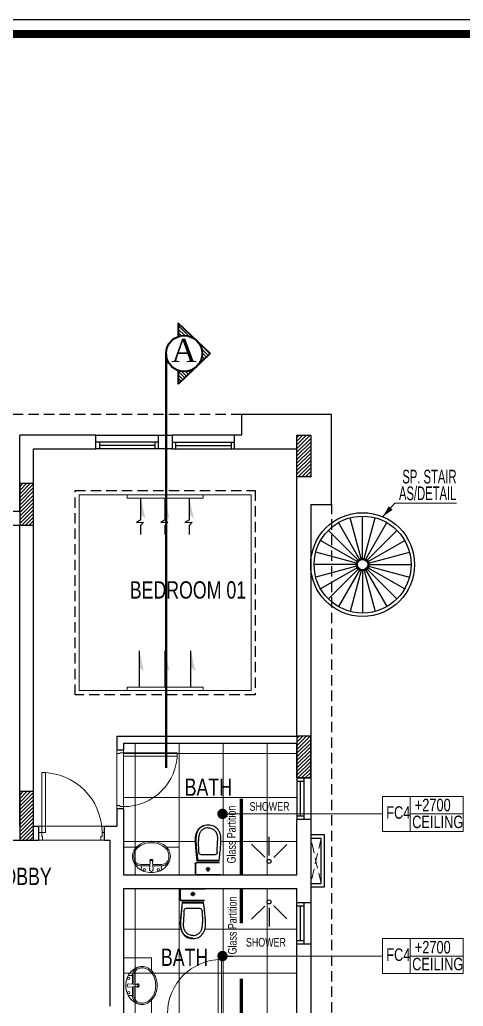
# Model space of a CAD drawing. Header units: centimetres. Extents: x 7997 to 116674, y 1017 to 13844.
# Drawn here: x 104714 to 105354, y 9347 to 10772 of the extents above; entities that cross this region are included whole.
import ezdxf

# ---------------------------------------------------------------- set-up
doc = ezdxf.new("R2010")
doc.units = ezdxf.units.CM
doc.header["$LTSCALE"] = 200
for name, pattern in [('$0$DASHED', [0.75, 0.5, -0.25]), ('A-106-Typical Floor Plan$0$HIDDEN', [0.375, 0.25, -0.125]), ('CENTER2', [1.125, 0.75, -0.125, 0.125, -0.125])]:
    doc.linetypes.add(name, pattern=pattern)
for name, color, linetype, lineweight in [('$0$HAT', 8, 'Continuous', 9), ('$1$FIXTURE', 6, 'Continuous', 13), ('$1$Layer1', 67, 'Continuous', 9), ('$1$TEXT', 6, 'Continuous', 18), ('$1$WALL', 3, 'Continuous', 25), ('$2$HAT', 8, 'Continuous', 9), ('FIXTURE', 6, 'Continuous', 13), ('HA', 251, 'Continuous', 0), ('HAT', 8, 'Continuous', 9), ('HATCH', 8, 'Continuous', 5), ('PLAN', 7, 'Continuous', 40), ('TEXT', 6, 'Continuous', 18), ('WALL', 3, 'Continuous', 25)]:
    doc.layers.add(name, color=color, linetype=linetype, lineweight=lineweight)
for name, color, linetype in [('$0$WIN', 6, 'Continuous'), ('$1$BATH-FUR', 8, 'Continuous'), ('$1$WINDOR', 6, 'Continuous'), ('$1$wipeout', 85, 'Continuous'), ('$1$Z-RUBBER', 8, 'Continuous'), ('ARCH-TEXT', 6, 'Continuous'), ('AXIS', 9, 'CENTER2'), ('COL', 1, 'Continuous'), ('DIFF', 131, 'Continuous'), ('DIM', 11, 'Continuous'), ('ELE', 6, 'Continuous'), ('ELE-COLUM', 7, 'Continuous'), ('STAIRS', 7, 'Continuous'), ('TXT', 6, 'Continuous'), ('WIN', 6, 'Continuous'), ('WINDOR', 6, 'Continuous'), ('Z-RUBBER', 8, 'Continuous')]:
    doc.layers.add(name, color=color, linetype=linetype)
doc.styles.add('$1$style8', font='swisscl.ttf', dxfattribs={"width": 0.8})
doc.styles.add('ROMAND', font='times.ttf')
doc.styles.add('style8', font='swisscl.ttf', dxfattribs={"width": 0.8})
doc.styles.add('T2', font='')
doc.styles.get('T2').set_extended_font_data('Elisia')
doc.dimstyles.new('2ND', dxfattribs={"dimtxt": 15, "dimasz": 5, "dimexe": 5, "dimexo": 5, "dimgap": 1, "dimtad": 0, "dimdec": 0, "dimlfac": 0.5, "dimdsep": 46, "dimtxsty": 'T2', "dimblk1": 'OBLIQUE', "dimblk2": 'OBLIQUE', "dimsah": 1, "dimcen": 0.09, "dimclrd": 4, "dimclre": 4, "dimclrt": 6, "dimadec": 0, "dimazin": 0, "dimtfac": 1, "dimtdec": 0, "dimtofl": 0, "dimtmove": 1, "dimatfit": 2, "dimldrblk": 'OPEN30', "dimfxl": 0, "dimtolj": 1, "dimtzin": 0, "dimlwd": 5, "dimlwe": 5, "dimarcsym": 0})
pattern_1 = [(90, (56112.254, 3489.206), (-63.5, 1e-14), []), (180, (56112.254, 3489.206), (-1e-14, -63.5), [])]
pattern_2 = [(45, (-21734.0303, -7392.24753), (-0.08838834765, 0.08838834765), [])]
pattern_3 = [(45, (-33014.8116, -54636.4848), (-2.65165043, 2.65165043), [])]

# ---------------------------------------------------------------- blocks, each defined once
blk = doc.blocks.new('_OBLIQUE')
at = {"color": 0, "linetype": 'ByBlock'}
blk.add_line((-0.5, -0.5), (0.5, 0.5), dxfattribs=at)
blk = doc.blocks.new('DOT')
at = {"color": 0, "linetype": 'ByBlock'}
blk.add_line((-0.5, 0), (-1, 0), dxfattribs=at)
at = {"color": 0, "linetype": 'ByBlock', "const_width": 0.5}
blk.add_lwpolyline([(-0.25, 0, 1), (0.25, 0, 1)], format="xyb", close=True, dxfattribs=at)
blk = doc.blocks.new('AS')
at = {"layer": 'DIFF'}
blk.add_line((0, 0), (0, 13.77), dxfattribs=at)
blk.add_solid([(-1.67, 5.96), (0, 7.57), (0, 13.77)], dxfattribs=at)
blk = doc.blocks.new('08-TITLE SHEET-selattin', base_point=(45714.8, -203081.4))
at = {"color": 0}
blk.add_lwpolyline([(51244.8, -203081.4), (45714.8, -203081.4), (45714.8, -206921.4), (51244.8, -206921.4)], close=True, dxfattribs=at)
at = {"color": 0, "linetype": 'ByBlock', "const_width": 17}
blk.add_lwpolyline([(45744.3, -206891.9), (51215.3, -206891.9), (51215.3, -203110.8), (45744.3, -203110.8)], close=True, dxfattribs=at)
at = {"layer": 'HA', "ltscale": 1.2}
blk.add_lwpolyline([(45714.8, -203081.4), (51244.8, -203081.4), (51244.8, -206921.4), (45714.8, -206921.4)], close=True, dxfattribs=at)
blk = doc.blocks.new('A$C414D25BB')
at = {"layer": 'Z-RUBBER', "ltscale": 0.05}
h = blk.add_hatch(dxfattribs=at)
h.set_pattern_fill('ANSI31', color=256, style=0)
h.set_pattern_definition(pattern_2)
h.paths.add_polyline_path([(0.114, 0.062, -5.138733), (0.115, 0.062), (0.115, 0.06), (0.116, 0.06), (0.115, 0.058), (0.116, 0.058), (0.115, 0.056), (0.113, 0.058), (0.114, 0.058), (0.113, 0.06), (0.114, 0.06)])
at = {"layer": 'FIXTURE'}
for p, q in [((0.857, 0.916), (0.857, 0.116)), ((0.907, 0.916), (0.857, 0.916)), ((0.907, 0.116), (0.907, 0.916)), ((0.107, 0.116), (0.072, 0.116)), ((0.072, 0.116), (0.072, 0.016)), ((0.122, 0.016), (0.072, 0.016)), ((0.107, 0.116), (0.107, 0.062)), ((0.119, 0.062), (0.107, 0.062)), ((0.112, 0.062), (0.122, 0.062)), ((0.122, 0.062), (0.122, 0.016)), ((0.857, 0.116), (0.907, 0.116)), ((0.907, 0.062), (0.897, 0.062)), ((0.897, 0.062), (0.897, 0.016)), ((0.897, 0.016), (0.947, 0.016)), ((0.907, 0.116), (0.947, 0.116)), ((0.907, 0.116), (0.907, 0.062)), ((0.947, 0.116), (0.947, 0.016))]:
    blk.add_line(p, q, dxfattribs=at)
blk.add_lwpolyline([(0.905, 0.062), (0.904, 0.062)], dxfattribs=at)
blk.add_arc((0.907, 0.116), 0.8, 90, 180, dxfattribs=at)
blk = doc.blocks.new('$1$A$C397E50C8')
at = {"layer": '$1$Layer1', "color": 8}
for p, q in [((0.385, 0.322), (0.375, 0.441)), ((0.415, 0.322), (0.424, 0.441)), ((0.8, 0.514), (0.8, 0.114)), ((0.38, 0.385), (0.248, 0.385)), ((0.38, 0.365), (0.248, 0.365)), ((0.42, 0.385), (0.552, 0.385)), ((0.42, 0.365), (0.552, 0.365)), ((0, 0.114), (0.187, 0.114)), ((0.616, 0.114), (0.8, 0.114))]:
    blk.add_line(p, q, dxfattribs=at)
for centre in [(0.298, 0.441), (0.502, 0.441)]:
    blk.add_circle(centre, 0.017, dxfattribs=at)
for centre, radius, start, end in [((0.386, 0.206), 0.275, 109.7015, 130.8429), ((0.2, 0.414), 0.0561, 328.5927, 32.0804), ((0.4, 0.167), 0.316, 90, 109.7015), ((0.4, 0.441), 0.0245, 0, 180), ((0.4, 0.167), 0.316, 70.2985, 90), ((0.414, 0.206), 0.275, 49.1571, 70.2985), ((0.6, 0.414), 0.0561, 147.9196, 211.4073), ((0.332, 0.247), 0.206, 154.3988, 180), ((0.282, 0.247), 0.156, 159.911, 180), ((0.265, 0.253), 0.138, 138.557, 159.911), ((0.365, 0.231), 0.242, 130.8429, 154.3988), ((0.282, 0.247), 0.136, 159.911, 180), ((0.265, 0.253), 0.118, 138.557, 159.911), ((0.255, 0.262), 0.124, 115.1324, 138.557), ((0.255, 0.262), 0.104, 115.1324, 138.557), ((0.248, 0.277), 0.108, 90, 115.1324), ((0.248, 0.277), 0.0879, 90, 115.1324), ((0.4, 0.314), 0.0245, 130.1483, 49.8517), ((0.4, 0.314), 0.017, 151.52, 28.48), ((0.4, 0.323), 0.015, 184.5957, 355.4043), ((0.552, 0.277), 0.108, 64.8676, 90), ((0.552, 0.277), 0.0879, 64.8676, 90), ((0.545, 0.262), 0.104, 41.443, 64.8676), ((0.435, 0.231), 0.242, 25.6012, 49.1571), ((0.545, 0.262), 0.124, 41.443, 64.8676), ((0.535, 0.253), 0.118, 20.089, 41.443), ((0.535, 0.253), 0.138, 20.089, 41.443), ((0.518, 0.247), 0.136, 0, 20.089), ((0.468, 0.247), 0.206, 0, 25.6012), ((0.518, 0.247), 0.156, 0, 20.089), ((0.298, 0.247), 0.172, 180, 207.7048), ((0.298, 0.247), 0.152, 180, 207.7048), ((0.39, 0.318), 0.287, 211.6966, 225.1435), ((0.347, 0.272), 0.208, 207.7048, 231.7336), ((0.453, 0.272), 0.208, 308.2664, 332.2952), ((0.453, 0.272), 0.228, 315.8627, 332.2952), ((0.502, 0.247), 0.152, 332.2952, 0), ((0.502, 0.247), 0.172, 332.2952, 0), ((0.39, 0.318), 0.287, 225.1435, 230.6034), ((0.355, 0.257), 0.218, 227.5536, 253.317), ((0.379, 0.313), 0.259, 231.7336, 251.9061), ((0.39, 0.318), 0.287, 249.6954, 271.4336), ((0.4, 0.377), 0.326, 251.9061, 270), ((0.4, 0.377), 0.346, 269.5314, 270), ((0.4, 0.377), 0.326, 270, 288.0939), ((0.4, 0.377), 0.346, 270, 288.0939), ((0.421, 0.313), 0.259, 288.0939, 308.2664), ((0.421, 0.313), 0.279, 288.0939, 308.2664), ((0.453, 0.272), 0.228, 308.2664, 315.8627)]:
    blk.add_arc(centre, radius, start, end, dxfattribs=at)
blk = doc.blocks.new('$1$CLOSET')
blk.add_wipeout([(-2144343.954, -2148345.497), (-2144343.793, -2148345.497), (-2144343.787, -2148345.499), (-2144343.779, -2148345.505), (-2144343.778, -2148345.508), (-2144343.775, -2148345.515), (-2144343.774, -2148345.519), (-2144343.774, -2148345.848), (-2144343.776, -2148345.856), (-2144343.779, -2148345.861), (-2144343.781, -2148345.864), (-2144343.783, -2148345.866), (-2144343.789, -2148345.869), (-2144343.792, -2148345.87), (-2144343.796, -2148345.87), (-2144343.954, -2148345.87), (-2144343.954, -2148345.506)]).dxf.layer = '$1$wipeout'
at = {"layer": '$1$BATH-FUR', "color": 8, "linetype": 'Continuous'}
for p, q in [((-2144343.954, -2148345.87), (-2144343.954, -2148345.497)), ((-2144343.948, -2148345.864), (-2144343.948, -2148345.504)), ((-2144343.905, -2148345.684), (-2144343.843, -2148345.684)), ((-2144343.874, -2148345.653), (-2144343.874, -2148345.715))]:
    blk.add_line(p, q, dxfattribs=at)
blk.add_circle((-2144343.874, -2148345.684), 0.0231, dxfattribs=at)
blk.add_wipeout([(-2144343.753, -2148345.529), (-2144343.691, -2148345.522), (-2144343.66, -2148345.518), (-2144343.643, -2148345.516), (-2144343.619, -2148345.514), (-2144343.602, -2148345.512), (-2144343.58, -2148345.51), (-2144343.566, -2148345.509), (-2144343.544, -2148345.507), (-2144343.527, -2148345.505), (-2144343.504, -2148345.504), (-2144343.482, -2148345.502), (-2144343.462, -2148345.502), (-2144343.443, -2148345.502), (-2144343.43, -2148345.502), (-2144343.424, -2148345.502), (-2144343.406, -2148345.504), (-2144343.401, -2148345.504), (-2144343.384, -2148345.507), (-2144343.368, -2148345.51), (-2144343.358, -2148345.513), (-2144343.346, -2148345.517), (-2144343.34, -2148345.519), (-2144343.331, -2148345.523), (-2144343.321, -2148345.528), (-2144343.309, -2148345.535), (-2144343.304, -2148345.539), (-2144343.297, -2148345.544), (-2144343.292, -2148345.549), (-2144343.284, -2148345.555), (-2144343.276, -2148345.563), (-2144343.264, -2148345.577), (-2144343.252, -2148345.595), (-2144343.248, -2148345.603), (-2144343.242, -2148345.616), (-2144343.239, -2148345.625), (-2144343.236, -2148345.635), (-2144343.234, -2148345.644), (-2144343.233, -2148345.649), (-2144343.231, -2148345.669), (-2144343.23, -2148345.687), (-2144343.231, -2148345.7), (-2144343.232, -2148345.711), (-2144343.234, -2148345.722), (-2144343.235, -2148345.729), (-2144343.239, -2148345.741), (-2144343.242, -2148345.751), (-2144343.244, -2148345.756), (-2144343.25, -2148345.767), (-2144343.252, -2148345.772), (-2144343.259, -2148345.784), (-2144343.268, -2148345.795), (-2144343.278, -2148345.806), (-2144343.292, -2148345.819), (-2144343.299, -2148345.825), (-2144343.31, -2148345.833), (-2144343.317, -2148345.837), (-2144343.327, -2148345.843), (-2144343.337, -2148345.847), (-2144343.353, -2148345.853), (-2144343.363, -2148345.856), (-2144343.379, -2148345.86), (-2144343.401, -2148345.863), (-2144343.437, -2148345.866), (-2144343.464, -2148345.866), (-2144343.494, -2148345.865), (-2144343.519, -2148345.863), (-2144343.544, -2148345.861), (-2144343.577, -2148345.858), (-2144343.611, -2148345.855), (-2144343.627, -2148345.853), (-2144343.656, -2148345.85), (-2144343.673, -2148345.848), (-2144343.694, -2148345.846), (-2144343.722, -2148345.842), (-2144343.753, -2148345.839), (-2144343.753, -2148345.548)]).dxf.layer = '$1$wipeout'
for p, q in [((-2144343.781, -2148345.519), (-2144343.781, -2148345.848)), ((-2144343.774, -2148345.519), (-2144343.774, -2148345.848)), ((-2144343.746, -2148345.535), (-2144343.746, -2148345.833)), ((-2144343.664, -2148345.584), (-2144343.664, -2148345.782)), ((-2144343.632, -2148345.551), (-2144343.463, -2148345.546)), ((-2144343.796, -2148345.87), (-2144343.954, -2148345.87)), ((-2144343.796, -2148345.864), (-2144343.948, -2148345.864)), ((-2144343.632, -2148345.815), (-2144343.463, -2148345.82))]:
    blk.add_line(p, q, dxfattribs=at)
for points in [[(-2144343.23, -2148345.684), (-2144343.231, -2148345.66), (-2144343.235, -2148345.639), (-2144343.241, -2148345.62), (-2144343.248, -2148345.603), (-2144343.256, -2148345.588), (-2144343.266, -2148345.575), (-2144343.276, -2148345.563), (-2144343.286, -2148345.553), (-2144343.297, -2148345.544), (-2144343.307, -2148345.537), (-2144343.317, -2148345.53), (-2144343.327, -2148345.525), (-2144343.337, -2148345.52), (-2144343.347, -2148345.516), (-2144343.358, -2148345.513), (-2144343.368, -2148345.51), (-2144343.379, -2148345.508), (-2144343.39, -2148345.506), (-2144343.401, -2148345.504), (-2144343.412, -2148345.503), (-2144343.424, -2148345.502), (-2144343.437, -2148345.502), (-2144343.45, -2148345.502), (-2144343.464, -2148345.502), (-2144343.479, -2148345.502), (-2144343.494, -2148345.503), (-2144343.51, -2148345.504), (-2144343.527, -2148345.505), (-2144343.544, -2148345.507), (-2144343.561, -2148345.508), (-2144343.577, -2148345.51), (-2144343.594, -2148345.511), (-2144343.611, -2148345.513), (-2144343.627, -2148345.515), (-2144343.643, -2148345.516), (-2144343.66, -2148345.518), (-2144343.676, -2148345.52), (-2144343.694, -2148345.522), (-2144343.711, -2148345.524), (-2144343.753, -2148345.529), (-2144343.753, -2148345.839), (-2144343.711, -2148345.844), (-2144343.694, -2148345.846), (-2144343.676, -2148345.848), (-2144343.66, -2148345.849), (-2144343.643, -2148345.851), (-2144343.627, -2148345.853), (-2144343.611, -2148345.855), (-2144343.594, -2148345.856), (-2144343.577, -2148345.858), (-2144343.561, -2148345.859), (-2144343.544, -2148345.861), (-2144343.527, -2148345.862), (-2144343.51, -2148345.864), (-2144343.494, -2148345.865), (-2144343.479, -2148345.865), (-2144343.464, -2148345.866), (-2144343.45, -2148345.866), (-2144343.437, -2148345.866), (-2144343.424, -2148345.865), (-2144343.412, -2148345.865), (-2144343.401, -2148345.863), (-2144343.39, -2148345.862), (-2144343.379, -2148345.86), (-2144343.368, -2148345.857), (-2144343.358, -2148345.855), (-2144343.347, -2148345.851), (-2144343.337, -2148345.847), (-2144343.327, -2148345.843), (-2144343.317, -2148345.837), (-2144343.307, -2148345.831), (-2144343.297, -2148345.823), (-2144343.286, -2148345.815), (-2144343.276, -2148345.804), (-2144343.266, -2148345.793), (-2144343.256, -2148345.78), (-2144343.248, -2148345.765), (-2144343.241, -2148345.748), (-2144343.235, -2148345.729), (-2144343.231, -2148345.708), (-2144343.23, -2148345.684)], [(-2144343.237, -2148345.683), (-2144343.238, -2148345.707), (-2144343.241, -2148345.727), (-2144343.247, -2148345.746), (-2144343.254, -2148345.762), (-2144343.262, -2148345.776), (-2144343.271, -2148345.789), (-2144343.281, -2148345.8), (-2144343.291, -2148345.81), (-2144343.301, -2148345.818), (-2144343.311, -2148345.825), (-2144343.32, -2148345.832), (-2144343.33, -2148345.837), (-2144343.34, -2148345.841), (-2144343.35, -2148345.845), (-2144343.36, -2148345.848), (-2144343.37, -2148345.851), (-2144343.38, -2148345.853), (-2144343.391, -2148345.855), (-2144343.401, -2148345.857), (-2144343.413, -2148345.858), (-2144343.424, -2148345.859), (-2144343.437, -2148345.859), (-2144343.45, -2148345.86), (-2144343.464, -2148345.859), (-2144343.478, -2148345.859), (-2144343.494, -2148345.858), (-2144343.51, -2148345.857), (-2144343.526, -2148345.856), (-2144343.543, -2148345.854), (-2144343.56, -2148345.853), (-2144343.577, -2148345.851), (-2144343.594, -2148345.85), (-2144343.61, -2148345.848), (-2144343.626, -2148345.846), (-2144343.643, -2148345.845), (-2144343.659, -2148345.843), (-2144343.676, -2148345.841), (-2144343.693, -2148345.839), (-2144343.711, -2148345.837), (-2144343.746, -2148345.833), (-2144343.746, -2148345.535)], [(-2144343.275, -2148345.682), (-2144343.276, -2148345.664), (-2144343.279, -2148345.648), (-2144343.283, -2148345.634), (-2144343.289, -2148345.622), (-2144343.295, -2148345.611), (-2144343.302, -2148345.602), (-2144343.309, -2148345.593), (-2144343.317, -2148345.586), (-2144343.325, -2148345.579), (-2144343.333, -2148345.573), (-2144343.34, -2148345.568), (-2144343.348, -2148345.565), (-2144343.355, -2148345.561), (-2144343.363, -2148345.558), (-2144343.371, -2148345.556), (-2144343.379, -2148345.554), (-2144343.388, -2148345.552), (-2144343.397, -2148345.55), (-2144343.407, -2148345.549), (-2144343.417, -2148345.548), (-2144343.427, -2148345.547), (-2144343.438, -2148345.546), (-2144343.463, -2148345.546)], [(-2144343.275, -2148345.685), (-2144343.276, -2148345.703), (-2144343.279, -2148345.719), (-2144343.283, -2148345.733), (-2144343.289, -2148345.745), (-2144343.295, -2148345.756), (-2144343.302, -2148345.765), (-2144343.309, -2148345.773), (-2144343.317, -2148345.781), (-2144343.325, -2148345.788), (-2144343.333, -2148345.794), (-2144343.34, -2148345.798), (-2144343.348, -2148345.802), (-2144343.355, -2148345.805), (-2144343.363, -2148345.808), (-2144343.371, -2148345.811), (-2144343.379, -2148345.813), (-2144343.388, -2148345.815), (-2144343.397, -2148345.817), (-2144343.407, -2148345.818), (-2144343.417, -2148345.819), (-2144343.427, -2148345.82), (-2144343.438, -2148345.82), (-2144343.463, -2148345.82)]]:
    blk.add_lwpolyline(points, dxfattribs=at)
for centre, radius, start, end in [((-2144343.631, -2148345.584), 0.0329, 91.6968, 180), ((-2144343.796, -2148345.848), 0.0219, 270, 0), ((-2144343.796, -2148345.848), 0.0153, 270, 0), ((-2144343.631, -2148345.782), 0.0329, 180, 268.3032)]:
    blk.add_arc(centre, radius, start, end, dxfattribs=at)
at = {"color": 8, "ltscale": 0.001, "const_width": 0.000508}
for points in [[(-2144343.954, -2148345.497), (-2144343.796, -2148345.497), (-2144343.791, -2148345.498), (-2144343.784, -2148345.501), (-2144343.779, -2148345.505), (-2144343.776, -2148345.511), (-2144343.774, -2148345.519), (-2144343.774, -2148345.848), (-2144343.776, -2148345.856), (-2144343.779, -2148345.861), (-2144343.781, -2148345.864), (-2144343.785, -2148345.867), (-2144343.792, -2148345.87), (-2144343.796, -2148345.87), (-2144343.954, -2148345.87), (-2144343.954, -2148345.497)], [(-2144343.753, -2148345.529), (-2144343.753, -2148345.839), (-2144343.651, -2148345.85), (-2144343.586, -2148345.857), (-2144343.527, -2148345.862), (-2144343.487, -2148345.865), (-2144343.446, -2148345.866), (-2144343.421, -2148345.865), (-2144343.401, -2148345.863), (-2144343.379, -2148345.86), (-2144343.363, -2148345.856), (-2144343.347, -2148345.851), (-2144343.332, -2148345.845), (-2144343.317, -2148345.837), (-2144343.304, -2148345.829), (-2144343.294, -2148345.821), (-2144343.283, -2148345.811), (-2144343.273, -2148345.801), (-2144343.264, -2148345.79), (-2144343.255, -2148345.778), (-2144343.244, -2148345.756), (-2144343.24, -2148345.746), (-2144343.235, -2148345.729), (-2144343.231, -2148345.708), (-2144343.23, -2148345.693), (-2144343.23, -2148345.681), (-2144343.231, -2148345.665), (-2144343.233, -2148345.649), (-2144343.235, -2148345.639), (-2144343.241, -2148345.62), (-2144343.251, -2148345.598), (-2144343.264, -2148345.577), (-2144343.276, -2148345.563), (-2144343.289, -2148345.551), (-2144343.304, -2148345.539), (-2144343.315, -2148345.532), (-2144343.327, -2148345.525), (-2144343.342, -2148345.518), (-2144343.353, -2148345.515), (-2144343.371, -2148345.51), (-2144343.388, -2148345.506), (-2144343.404, -2148345.504), (-2144343.43, -2148345.502), (-2144343.452, -2148345.502), (-2144343.471, -2148345.502), (-2144343.492, -2148345.503), (-2144343.504, -2148345.504), (-2144343.522, -2148345.505), (-2144343.566, -2148345.509), (-2144343.594, -2148345.511), (-2144343.622, -2148345.514), (-2144343.651, -2148345.517), (-2144343.691, -2148345.522), (-2144343.753, -2148345.529)]]:
    blk.add_lwpolyline(points, dxfattribs=at)
blk = doc.blocks.new('$1$A$C414D25BB')
at = {"layer": '$1$Z-RUBBER', "ltscale": 0.05}
h = blk.add_hatch(dxfattribs=at)
h.set_pattern_fill('ANSI31', color=256, style=0)
h.set_pattern_definition(pattern_2)
h.paths.add_polyline_path([(0.114, 0.062, -5.138733), (0.115, 0.062), (0.115, 0.06), (0.116, 0.06), (0.115, 0.058), (0.116, 0.058), (0.115, 0.056), (0.113, 0.058), (0.114, 0.058), (0.113, 0.06), (0.114, 0.06)])
at = {"layer": '$1$FIXTURE'}
for p, q in [((0.857, 0.916), (0.857, 0.116)), ((0.907, 0.916), (0.857, 0.916)), ((0.907, 0.116), (0.907, 0.916)), ((0.107, 0.116), (0.072, 0.116)), ((0.072, 0.116), (0.072, 0.016)), ((0.122, 0.016), (0.072, 0.016)), ((0.107, 0.116), (0.107, 0.062)), ((0.119, 0.062), (0.107, 0.062)), ((0.112, 0.062), (0.122, 0.062)), ((0.122, 0.062), (0.122, 0.016)), ((0.857, 0.116), (0.907, 0.116)), ((0.907, 0.062), (0.897, 0.062)), ((0.897, 0.062), (0.897, 0.016)), ((0.897, 0.016), (0.947, 0.016)), ((0.907, 0.116), (0.947, 0.116)), ((0.907, 0.116), (0.907, 0.062)), ((0.947, 0.116), (0.947, 0.016))]:
    blk.add_line(p, q, dxfattribs=at)
blk.add_lwpolyline([(0.905, 0.062), (0.904, 0.062)], dxfattribs=at)
blk.add_arc((0.907, 0.116), 0.8, 90, 180, dxfattribs=at)
blk = doc.blocks.new('06-FF COLUMNS-Essa', base_point=(38719.9, 8657))
at = {"layer": 'COL', "ltscale": 0.05}
h = blk.add_hatch(dxfattribs=at)
h.set_pattern_fill('ANSI31', color=8, scale=30)
h.set_pattern_definition(pattern_3)
h.paths.add_polyline_path([(39739.9, 10172), (39759.9, 10172), (39759.9, 10112), (39739.9, 10112)])
h = blk.add_hatch(dxfattribs=at)
h.set_pattern_fill('ANSI31', color=8, scale=30)
h.set_pattern_definition(pattern_3)
h.paths.add_polyline_path([(39339.9, 10042), (39359.9, 10042), (39359.9, 10102), (39339.9, 10102)])
h = blk.add_hatch(dxfattribs=at)
h.set_pattern_fill('ANSI31', color=8, scale=30)
h.set_pattern_definition(pattern_3)
h.paths.add_polyline_path([(39739.9, 9677), (39759.9, 9677), (39759.9, 9737), (39739.9, 9737)])
h = blk.add_hatch(dxfattribs=at)
h.set_pattern_fill('ANSI31', color=8, scale=30)
h.set_pattern_definition(pattern_3)
h.paths.add_polyline_path([(39339.9, 9587), (39359.9, 9587), (39359.9, 9657), (39339.9, 9657)])
at = {"layer": 'COL'}
for points in [[(39739.9, 10172), (39759.9, 10172), (39759.9, 10112), (39739.9, 10112)], [(39339.9, 10042), (39359.9, 10042), (39359.9, 10102), (39339.9, 10102)], [(39739.9, 9677), (39759.9, 9677), (39759.9, 9737), (39739.9, 9737)], [(39339.9, 9587), (39359.9, 9587), (39359.9, 9657), (39339.9, 9657)]]:
    blk.add_lwpolyline(points, close=True, dxfattribs=at)
blk = doc.blocks.new('03-FIRST FLOOR PLAN-selattin', base_point=(31015.7, 25621.5))
at = {"layer": '$0$HAT', "linetype": '$0$DASHED', "ltscale": 0.15}
for p, q in [((31000.7, 25009), (30985.7, 24944)), ((31000.7, 24944), (30985.7, 25009))]:
    blk.add_line(p, q, dxfattribs=at)
at = {"layer": '$0$WIN'}
for points in [[(30985.7, 24939), (31005.7, 24939), (31005.7, 25014), (30985.7, 25014)], [(30985.7, 24944), (31000.7, 24944), (31000.7, 25009), (30985.7, 25009)]]:
    blk.add_lwpolyline(points, dxfattribs=at)
at = {"layer": '$1$BATH-FUR'}
for p, q in [((30925.7, 24984.5), (30925.7, 25011.2)), ((30919.3, 24981.7), (30900.4, 25000.6)), ((30932.4, 24981.5), (30951.3, 25000.3)), ((30919.3, 24911.3), (30900.4, 24892.4)), ((30932.4, 24911.5), (30951.3, 24892.7)), ((30925.7, 24908.5), (30925.7, 24881.8))]:
    blk.add_line(p, q, dxfattribs=at)
for centre in [(30925.7, 24975.8), (30925.7, 24917.2)]:
    blk.add_circle(centre, 2.88, dxfattribs=at)
at = {"layer": '$1$WALL'}
for p, q in [((30705.7, 25156.5), (30705.7, 25136.5)), ((30705.7, 25156.5), (30965.7, 25156.5)), ((30715.7, 25146.5), (30965.7, 25146.5)), ((30715.7, 25146.5), (30715.7, 25136.5)), ((30965.7, 25096.5), (30965.7, 25146.5)), ((30715.7, 25136.5), (30705.7, 25136.5)), ((30985.7, 25096.5), (30965.7, 25096.5)), ((30705.7, 25051.5), (30705.7, 25026.5)), ((30715.7, 25051.5), (30705.7, 25051.5)), ((30715.7, 25051.5), (30715.7, 24956.5)), ((30688.2, 25026.5), (30705.7, 25026.5)), ((30688.2, 25006.5), (30688.2, 25026.5)), ((30965.7, 24956.5), (30965.7, 25036.5)), ((30985.7, 25036.5), (30965.7, 25036.5)), ((30985.7, 25036.5), (30985.7, 24916.5)), ((30688.2, 25006.5), (30695.7, 25006.5)), ((30695.7, 25006.5), (30695.7, 24766.5)), ((30715.7, 24956.5), (30965.7, 24956.5)), ((30715.7, 24936.5), (30965.7, 24936.5)), ((30715.7, 24936.5), (30715.7, 24756.5)), ((30965.7, 24916.5), (30965.7, 24936.5)), ((30965.7, 24916.5), (30985.7, 24916.5)), ((30965.7, 24756.5), (30965.7, 24856.5)), ((30965.7, 24856.5), (30985.7, 24856.5))]:
    blk.add_line(p, q, dxfattribs=at)
at = {"layer": '$1$WALL', "color": 8, "ltscale": 150, "const_width": 5}
for points in [[(30885.7, 24956.5), (30885.7, 25066.5)], [(30885.7, 24936.5), (30885.7, 24886.5)], [(30885.7, 24756.5), (30885.7, 24806.5)]]:
    blk.add_lwpolyline(points, dxfattribs=at)
at = {"layer": '$1$WINDOR'}
for p, q in [((30965.7, 25096.5), (30965.7, 25036.5)), ((30975.7, 25096.5), (30975.7, 25036.5)), ((30985.7, 25096.5), (30985.7, 25036.5)), ((30965.7, 25091.5), (30975.7, 25091.5)), ((30970.7, 25091.5), (30970.7, 25041.5)), ((30965.7, 25041.5), (30975.7, 25041.5)), ((30965.7, 24856.5), (30965.7, 24916.5)), ((30965.7, 24911.5), (30975.7, 24911.5)), ((30970.7, 24911.5), (30970.7, 24861.5)), ((30975.7, 24916.5), (30975.7, 24856.5)), ((30985.7, 24916.5), (30985.7, 24856.5)), ((30965.7, 24861.5), (30975.7, 24861.5))]:
    blk.add_line(p, q, dxfattribs=at)
at = {"layer": '$2$HAT', "ltscale": 0.15}
for p, q in [((30705.7, 25136.5), (30705.7, 25051.5)), ((30715.7, 25051.5), (30715.7, 25136.5))]:
    blk.add_line(p, q, dxfattribs=at)
at = {"layer": 'ELE'}
for radius in [9, 7.5]:
    blk.add_circle((31060.7, 25404.5), radius, dxfattribs=at)
at = {"layer": 'ELE-COLUM', "linetype": 'ByBlock'}
blk.add_lwpolyline([(31089.6, 25473.7, 0, 7.41, 0), (31101.2, 25486.2, 7.41, 7.41, 0)], format="xyseb", dxfattribs=at)
at = {"layer": 'HAT', "ltscale": 0.15}
for p, q in [((30688.2, 25026.5), (30593.2, 25026.5)), ((30593.2, 25006.5), (30688.2, 25006.5))]:
    blk.add_line(p, q, dxfattribs=at)
at = {"layer": 'HATCH', "linetype": 'ByBlock'}
for p, q in [((31089.6, 25473.7), (31107.1, 25493.4)), ((31107.1, 25493.4), (31196, 25493.4))]:
    blk.add_line(p, q, dxfattribs=at)
at = {"layer": 'STAIRS'}
for p, q in [((31058.4, 25413.2), (31042.6, 25472.1)), ((31060.7, 25413.5), (31060.7, 25474.5)), ((31063.1, 25413.2), (31078.9, 25472.1)), ((31054.4, 25410.9), (31011.2, 25454)), ((31056.2, 25412.3), (31025.7, 25465.1)), ((31065.2, 25412.3), (31095.7, 25465.1)), ((31067.1, 25410.9), (31110.2, 25454)), ((31052.9, 25409), (31000.1, 25439.5)), ((31068.5, 25409), (31121.4, 25439.5)), ((31052, 25406.8), (30993.1, 25422.6)), ((31069.4, 25406.8), (31128.4, 25422.6)), ((31051.7, 25404.5), (30990.7, 25404.5)), ((31052, 25402.2), (30993.1, 25386.4)), ((31052.9, 25400), (31000.1, 25369.5)), ((31054.4, 25398.1), (31011.2, 25355)), ((31056.2, 25396.7), (31025.7, 25343.9)), ((31058.4, 25395.8), (31042.6, 25336.9)), ((31060.7, 25395.5), (31060.7, 25334.5)), ((31063.1, 25395.8), (31078.9, 25336.9)), ((31065.2, 25396.7), (31095.7, 25343.9)), ((31067.1, 25398.1), (31110.2, 25355)), ((31068.5, 25400), (31121.4, 25369.5)), ((31069.4, 25402.2), (31128.4, 25386.4)), ((31069.7, 25404.5), (31130.7, 25404.5))]:
    blk.add_line(p, q, dxfattribs=at)
at = {"layer": 'WALL'}
for p, q in [((30565.7, 25481.5), (30565.7, 25591.5)), ((30675.7, 25591.5), (30565.7, 25591.5)), ((30675.7, 25571.5), (30675.7, 25591.5)), ((30765.7, 25591.5), (30765.7, 25571.5)), ((30765.7, 25591.5), (30785.7, 25591.5)), ((30785.7, 25591.5), (30785.7, 25571.5)), ((30875.7, 25571.5), (30875.7, 25591.5)), ((30585.7, 25026.5), (30585.7, 25571.5)), ((30585.7, 25571.5), (30675.7, 25571.5)), ((30785.7, 25571.5), (30765.7, 25571.5)), ((30875.7, 25571.5), (30965.7, 25571.5)), ((30965.7, 25156.5), (30965.7, 25571.5)), ((30470.7, 25481.5), (30565.7, 25481.5)), ((30985.7, 25491.5), (30985.7, 25096.5)), ((30470.7, 25461.5), (30565.7, 25461.5)), ((30565.7, 25026.5), (30565.7, 25461.5)), ((30585.7, 25026.5), (30593.2, 25026.5)), ((30593.2, 25006.5), (30593.2, 25026.5)), ((30555.7, 25006.5), (30593.2, 25006.5)), ((30985.7, 24856.5), (30985.7, 24206.5))]:
    blk.add_line(p, q, dxfattribs=at)
at = {"layer": 'WALL', "color": 8, "linetype": 'A-106-Typical Floor Plan$0$HIDDEN', "ltscale": 0.3}
blk.add_line((31015.7, 25492.4), (31015.7, 24206.5), dxfattribs=at)
blk.add_lwpolyline([(30885.7, 25621.5), (30535.7, 25621.5), (30535.7, 25511.5), (29945.7, 25511.5)], dxfattribs=at)
at = {"layer": 'WALL'}
blk.add_lwpolyline([(30985.7, 25491.5), (31015.7, 25491.5), (31015.7, 25621.5), (30885.7, 25621.5), (30885.7, 25591.5), (30875.7, 25591.5)], dxfattribs=at)
at = {"layer": 'WIN'}
blk.add_lwpolyline([(30985.7, 24939), (31005.7, 24939), (31005.7, 25014), (30985.7, 25014)], dxfattribs=at)
for radius in [75, 70]:
    blk.add_circle((31060.7, 25404.5), radius, dxfattribs=at)
at = {"layer": 'WINDOR'}
for p, q in [((30675.7, 25591.5), (30765.7, 25591.5)), ((30765.7, 25581.5), (30675.7, 25581.5)), ((30680.7, 25581.5), (30680.7, 25571.5)), ((30760.7, 25581.5), (30760.7, 25571.5)), ((30875.7, 25591.5), (30785.7, 25591.5)), ((30785.7, 25581.5), (30875.7, 25581.5)), ((30790.7, 25581.5), (30790.7, 25571.5)), ((30870.7, 25581.5), (30870.7, 25571.5)), ((30765.7, 25571.5), (30675.7, 25571.5)), ((30760.7, 25576.5), (30680.7, 25576.5)), ((30785.7, 25571.5), (30875.7, 25571.5)), ((30790.7, 25576.5), (30870.7, 25576.5))]:
    blk.add_line(p, q, dxfattribs=at)
at = {"layer": '$1$WALL', "color": 0, "xscale": -97.14285718560265, "yscale": 97.14285718560265, "zscale": 97.14285718560265, "rotation": 270}
blk.add_blockref('$1$A$C414D25BB', (30704.2, 25044.5), dxfattribs=at)
at = {"layer": '$1$WALL', "yscale": 100, "zscale": 100}
for p, xscale, rotation in [((30715.7, 25007.9), -100, 179.9999997198161), ((30767.1, 24756.5), 100, 90.00000028018398)]:
    blk.add_blockref('$1$A$C397E50C8', p, dxfattribs=dict(at, xscale=xscale, rotation=rotation))
at = {"layer": '$1$WALL', "color": 0, "xscale": 97.14285718560265, "yscale": 97.14285718560265, "zscale": 97.14285718560265}
blk.add_blockref('$1$A$C414D25BB', (30768.7, 24745), dxfattribs=at)
at = {"layer": 'WALL', "color": 0, "xscale": -108.5714285607147, "yscale": 108.5714285607147, "zscale": 108.5714285607147}
blk.add_blockref('A$C414D25BB', (30696.1, 25004.8), dxfattribs=at)
at = {"layer": '$1$TEXT', "style": '$1$style8'}
for s, height, p in [('BATH', 25, (30803.8, 25070.5)), ('SHOWER', 12.5, (30897.5, 25048.9)), ('SHOWER', 12.5, (30892.3, 24852.7)), ('BATH', 25, (30769.5, 24824.8))]:
    blk.add_text(s, height=height, dxfattribs=at).set_placement(p)
for p in [(30877.5, 24972.9), (30878.8, 24841.5)]:
    blk.add_text('Glass Partition', height=12.5, rotation=90, dxfattribs=at).set_placement(p)
at = {"layer": 'TEXT', "style": 'style8', "width": 0.8}
for s, p in [('SP. STAIR', (31118, 25521.7)), ('AS/DETAIL', (31113.2, 25497.6))]:
    blk.add_text(s, height=19.75, dxfattribs=at).set_placement(p)
at = {"layer": 'TEXT', "style": 'style8'}
for s, p in [('BEDROOM 01', (30724.5, 25355.4)), ('LOBBY', (30526.4, 24941.6))]:
    blk.add_text(s, height=25, dxfattribs=at).set_placement(p)
at = {"layer": '$1$BATH-FUR', "yscale": 100, "zscale": 100, "rotation": 270}
for p, xscale in [((214865405.9, 214459351.8), -100), ((214865384.1, -214409458.8), 100)]:
    blk.add_blockref('$1$CLOSET', p, dxfattribs=dict(at, xscale=xscale))
at = {"color": 6, "ltscale": 2}
blk.add_blockref('06-FF COLUMNS-Essa', (29945.7, 24076.5), dxfattribs=at)

msp = doc.modelspace()

# ---------------------------------------------------------------- hatches: boundary and pattern name
at = {"layer": 'HAT'}
h = msp.add_hatch(dxfattribs=at)
h.set_pattern_fill('ANSI37', color=8, scale=20, angle=45)
h.set_pattern_definition(pattern_1)
h.paths.add_polyline_path([(105113.6699, 9727.002), (104863.6699, 9727.002), (104863.6699, 9537.002), (105113.6699, 9537.002)])
h = msp.add_hatch(dxfattribs=at)
h.set_pattern_fill('ANSI37', color=8, scale=20, angle=45)
h.set_pattern_definition(pattern_1)
h.paths.add_polyline_path([(105113.6699, 9517.002), (104863.6699, 9517.002), (104863.6699, 9157.002), (105113.6699, 9157.002)])
at = {"layer": 'TXT'}
h = msp.add_hatch(dxfattribs=at)
h.set_pattern_fill('ANSI31', color=256, scale=11.475, angle=990, style=0)
h.set_pattern_definition([(135, (107149.989, 9380.4158), (-2.5356407, -2.5356407), [])])
h.paths.add_polyline_path([(104950.9937, 10263.9647, -0.083940089), (104942.4711, 10265.4056), (104942.4711, 10245.8671), (104988.551, 10289.8866), (104942.4711, 10333.906), (104942.4711, 10314.3733, -0.083940089), (104950.9937, 10315.8142, -1.00000012)])

# ---------------------------------------------------------------- linework, layer by layer
at = {"linetype": 'Continuous'}
msp.add_lwpolyline([(103745.997, 8084.0841), (107616.997, 8084.0841), (107616.997, 10772.0841), (103745.997, 10772.0841)], close=True, dxfattribs=at)
at = {"layer": 'AXIS', "ltscale": 0.5, "const_width": 3}
msp.add_lwpolyline([(104925.069, 10289.8894), (104925.069, 9690.9917)], dxfattribs=at)
at = {"layer": 'DIFF'}
for p, q in [((104888.6177, 10049.8605), (104888.6177, 10081.002)), ((104923.6699, 10049.8605), (104923.6699, 10081.002)), ((104958.7221, 10049.8605), (104958.7221, 10081.002)), ((104888.6177, 10028.5202), (104888.6177, 10042.1703)), ((104923.6699, 10028.5202), (104923.6699, 10042.1703)), ((104958.7221, 10028.5202), (104958.7221, 10042.1703))]:
    msp.add_line(p, q, dxfattribs=at)
for points in [[(104888.6177, 10049.8605), (104882.1152, 10045.6735), (104892.2992, 10046.282), (104888.6177, 10042.1703)], [(104923.6699, 10049.8605), (104917.1674, 10045.6735), (104927.3514, 10046.282), (104923.6699, 10042.1703)], [(104958.7221, 10049.8605), (104952.2196, 10045.6735), (104962.4036, 10046.282), (104958.7221, 10042.1703)]]:
    msp.add_lwpolyline(points, dxfattribs=at)
for points in [[(104894.9702, 10051.2242), (104888.6177, 10057.3747), (104888.6177, 10081.002)], [(104930.0224, 10051.2242), (104923.6699, 10057.3747), (104923.6699, 10081.002)], [(104965.0746, 10051.2242), (104958.7221, 10057.3747), (104958.7221, 10081.002)]]:
    msp.add_solid(points, dxfattribs=at)
at = {"layer": 'HAT'}
for points in [[(105047.6699, 9803.002), (104799.6699, 9803.002), (104799.6699, 10086.002), (105047.6699, 10086.002)], [(104868.6699, 10081.002), (104978.6699, 10081.002), (104978.6699, 10086.002), (104868.6699, 10086.002)], [(104868.6699, 9808.002), (104978.6699, 9808.002), (104978.6699, 9803.002), (104868.6699, 9803.002)], [(105113.6699, 9727.002), (104863.6699, 9727.002), (104863.6699, 9537.002), (105113.6699, 9537.002)], [(105113.6699, 9517.002), (104863.6699, 9517.002), (104863.6699, 9157.002), (105113.6699, 9157.002)]]:
    msp.add_lwpolyline(points, close=True, dxfattribs=at)
at = {"layer": 'PLAN', "linetype": 'Continuous'}
for p, q in [((104988.551, 10289.8866), (104942.4711, 10333.906)), ((104942.4711, 10333.906), (104942.4711, 10314.3733)), ((104988.551, 10289.8866), (104942.4711, 10245.8671)), ((104942.4711, 10265.4056), (104942.4711, 10245.8671))]:
    msp.add_line(p, q, dxfattribs=at)
msp.add_circle((104950.9937, 10289.8894), 25.9248, dxfattribs=at)
at = {"layer": 'TEXT'}
for p, q in [((105277.2898, 9650.2281), (105277.2898, 9599.3383)), ((105277.2898, 9624.7832), (105353.9256, 9624.7832)), ((105277.2898, 9444.8383), (105277.2898, 9393.9485)), ((105277.2898, 9419.3934), (105353.9256, 9419.3934))]:
    msp.add_line(p, q, dxfattribs=at)
for points in [[(105353.9256, 9650.2281), (105237.2257, 9650.2281), (105237.2257, 9599.6243), (105353.9256, 9599.6243)], [(105353.9256, 9444.8383), (105237.2257, 9444.8383), (105237.2257, 9394.2344), (105353.9256, 9394.2344)]]:
    msp.add_lwpolyline(points, close=True, dxfattribs=at)
at = {"layer": 'WALL', "color": 8, "linetype": 'A-106-Typical Floor Plan$0$HIDDEN', "ltscale": 0.3}
msp.add_lwpolyline([(105053.6699, 9797.002), (104793.6699, 9797.002), (104793.6699, 10092.002), (105053.6699, 10092.002)], close=True, dxfattribs=at)

# ---------------------------------------------------------------- block references
at = {"layer": 'DIFF', "xscale": -3.809999999793945, "yscale": 3.809999999793945, "zscale": 3.809999999793945}
for p in [(104886.442, 9808.002), (104923.6699, 9808.002), (104960.8978, 9808.002)]:
    msp.add_blockref('AS', p, dxfattribs=at)
at = {"layer": 'DIM', "color": 0, "linetype": 'Continuous', "xscale": 0.7000000000000033, "yscale": 0.7000000000000033, "zscale": 0.7000000000000033}
msp.add_blockref('08-TITLE SHEET-selattin', (103745.997, 10772.0841), dxfattribs=at)

# ---------------------------------------------------------------- texts
at = {"layer": 'ARCH-TEXT', "lineweight": -3, "style": 'ROMAND'}
msp.add_text('A', height=33.4688, dxfattribs=at).set_placement((104932.4609, 10277.5414))
at = {"layer": 'TEXT', "style": 'style8'}
for s, p in [('FC4', (105242.7759, 9617.9237)), ('+2700', (105283.9756, 9628.6895)), ('CEILING', (105280.2247, 9604.3933)), ('+2700', (105283.9756, 9423.2997)), ('FC4', (105242.7759, 9412.5339)), ('CEILING', (105280.2247, 9399.0035))]:
    msp.add_text(s, height=18, dxfattribs=at).set_placement(p)

# ---------------------------------------------------------------- leaders
at = {"layer": 'DIM'}
for points in [[(105006.3723, 9624.9262), (105237.2257, 9624.9262)], [(105006.3723, 9419.5364), (105237.2257, 9419.5364)]]:
    msp.add_leader(points, dimstyle='2ND', override={"dimasz": 15, "dimldrblk": 'Dot'}, dxfattribs=at)

# ---------------------------------------------------------------- next in the draw order: block references
at = {"layer": 'DIM', "linetype": 'Continuous'}
msp.add_blockref('03-FIRST FLOOR PLAN-selattin', (105163.6699, 10202.002), dxfattribs=at)

doc.saveas('drawing.dxf')
